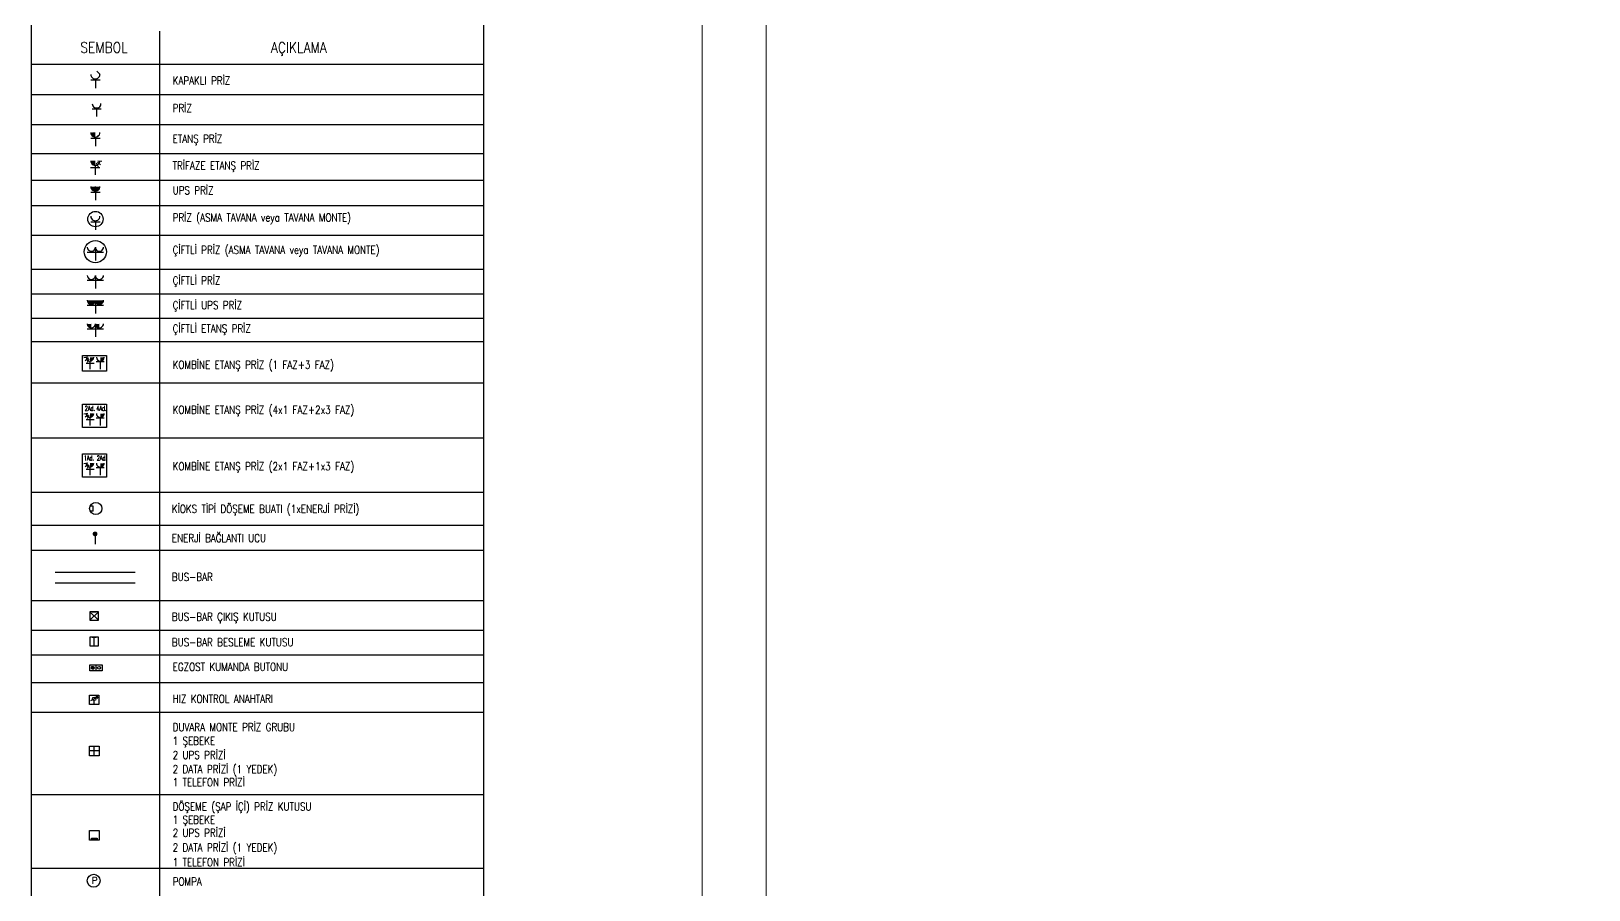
# Model space of a CAD drawing. Header units: metres. Extents: x -17822 to 152406, y -4219 to 19791.
# Drawn here: x -13194 to -5408, y 7490 to 11783 of the extents above; entities that cross this region are included whole.
import ezdxf
from ezdxf.enums import TextEntityAlignment as Align

# ---------------------------------------------------------------- set-up
doc = ezdxf.new("R2010")
doc.units = ezdxf.units.M
doc.header["$LTSCALE"] = 100
doc.header["$MEASUREMENT"] = 0
for name, color, linetype, lineweight in [('40A', 9, 'Continuous', 9), ('E-BUSBAR', 7, 'Continuous', 30), ('E-DATA BAGLATI UCU', 7, 'Continuous', 30), ('E-DUVARA MONTE PRİZ KUTUSU', 7, 'Continuous', 30), ('E-DÖŞEME (ŞAP İÇİ) PRİZ KUTUSU', 7, 'Continuous', 30), ('E-ETANŞ PRİZ', 7, 'Continuous', 30), ('E-KABLO', 7, 'Continuous', 30), ('E-KAPAKLI PRİZ', 7, 'Continuous', 30), ('E-KOMBİNE ETANŞ PRİZ (1 FAZ+3 FAZ)', 7, 'Continuous', 30), ('E-KOMBİNE ETANŞ PRİZ (1x1 FAZ+2x3 FAZ)', 7, 'Continuous', 30), ('E-KOMBİNE ETANŞ PRİZ (2x1 FAZ+4x3 FAZ)', 7, 'Continuous', 30), ('E-KUVVET', 7, 'Continuous', 30), ('E-MEKANIK', 3, 'Continuous', 30), ('E-POMPA', 7, 'Continuous', 30), ('E-PRİZ', 7, 'Continuous', 30), ('E-PRİZ (ASMA TAVANA MONTE)', 7, 'Continuous', 30), ('E-TRİFAZE ETANŞ PRİZ', 7, 'Continuous', 30), ('E-UPS PRİZ', 7, 'Continuous', 30), ('E-YAZI', 7, 'Continuous', 30), ('E-ÇİFTLİ ETANŞ PRİZ', 7, 'Continuous', 30), ('E-ÇİFTLİ PRİZ', 7, 'Continuous', 30), ('E-ÇİFTLİ PRİZ (ASMA TAVANA MONTE)', 7, 'Continuous', 30), ('E-ÇİFTLİ UPS PRİZ', 7, 'Continuous', 30)]:
    doc.layers.add(name, color=color, linetype=linetype, lineweight=lineweight)
doc.styles.add('E-YAZI', font='txttw.shx')

# ---------------------------------------------------------------- blocks, each defined once
blk = doc.blocks.new('10_DÖŞEME (ŞAP İÇİ) PRİZ KUTUSU')
at = {"layer": 'E-DÖŞEME (ŞAP İÇİ) PRİZ KUTUSU'}
blk.add_hatch(color=5, dxfattribs=at).paths.add_polyline_path([(0.73, 0.22), (0.73, 0.71), (-0.73, 0.71), (-0.73, 0.22)])
at = {"layer": 'E-DÖŞEME (ŞAP İÇİ) PRİZ KUTUSU', "color": 5}
for points in [[(1.22, 2.66), (1.22, 0.22), (-1.22, 0.22), (-1.22, 2.66)], [(0.73, 0.71), (0.73, 0.22), (-0.73, 0.22), (-0.73, 0.71)]]:
    blk.add_lwpolyline(points, close=True, dxfattribs=at)
blk = doc.blocks.new('10_DATA BAGLATI UCU 08')
at = {"layer": 'E-DATA BAGLATI UCU', "color": 4}
blk.add_line((0, 51), (0, 0), dxfattribs=at)
at = {"layer": 'E-DATA BAGLATI UCU', "color": 4, "const_width": 12}
blk.add_lwpolyline([(-6, 51, 1), (6, 51, 1)], format="xyb", close=True, dxfattribs=at)
blk = doc.blocks.new('10_DUVARA MONTE PRİZ KUTUSU')
at = {"layer": 'E-DUVARA MONTE PRİZ KUTUSU', "color": 4}
for p, q in [((24.5, 0), (-24.5, 0)), ((0, 24.5), (0, -24.5))]:
    blk.add_line(p, q, dxfattribs=at)
blk.add_lwpolyline([(-24.5, -24.5), (24.5, -24.5), (24.5, 24.5), (-24.5, 24.5)], close=True, dxfattribs=at)
blk = doc.blocks.new('KİOKS TİPİ ÇİNKÖ DÖKÜM BUAT ÇAP 130 150 mm')
at = {"layer": 'E-KUVVET', "color": 6}
for p, q in [((-8.9, 8), (-18.3, 8)), ((-8.9, -8.3), (-8.9, 8)), ((-8.9, -8.3), (-18.2, -8.3))]:
    blk.add_line(p, q, dxfattribs=at)
blk.add_circle((0, 0), 20, dxfattribs=at)
blk = doc.blocks.new('100_KOMBİNE ETANŞ PRİZ (1 FAZ+3 FAZ)')
at = {"layer": 'E-KOMBİNE ETANŞ PRİZ (1 FAZ+3 FAZ)', "color": 3}
for p, q in [((-2.09, 4.35), (-3.35, 4.16)), ((-1.92, 4.04), (-2.95, 3.24)), ((-1.75, 3.72), (-2.28, 2.68))]:
    blk.add_line(p, q, dxfattribs=at)
at = {"layer": 'E-KOMBİNE ETANŞ PRİZ (1 FAZ+3 FAZ)', "color": 4}
for p, q in [((-2.64, 2.5), (-0.14, 2.5)), ((-1.42, 3.18), (-1.42, 0.64)), ((3.04, 2.88), (0.54, 2.88)), ((1.81, 3.15), (1.81, 0.64))]:
    blk.add_line(p, q, dxfattribs=at)
at = {"layer": 'E-KOMBİNE ETANŞ PRİZ (1 FAZ+3 FAZ)', "color": 3}
blk.add_lwpolyline([(-3.78, 4.93), (3.78, 4.93), (3.78, 0), (-3.78, 0)], close=True, dxfattribs=at)
at = {"layer": 'E-KOMBİNE ETANŞ PRİZ (1 FAZ+3 FAZ)', "color": 4, "const_width": 1.2}
for points in [[(-1.43, 3.78, 0.414214), (-0.82, 4.37)], [(1.81, 3.73, 0.414214), (2.42, 4.32)]]:
    blk.add_lwpolyline(points, format="xyb", dxfattribs=at)
at = {"layer": 'E-KOMBİNE ETANŞ PRİZ (1 FAZ+3 FAZ)', "color": 4}
for centre in [(-1.42, 4.38), (1.82, 4.35)]:
    blk.add_arc(centre, 1.2, 179.2449, 359.2449, dxfattribs=at)
blk = doc.blocks.new('100_POMPA')
at = {"layer": 'E-POMPA', "color": 4}
blk.add_circle((0, 0), 1.8, dxfattribs=at)
at = {"layer": 'E-POMPA', "color": 3, "style": 'E-YAZI'}
blk.add_text('P', height=1.8, dxfattribs=at).set_placement((-0.53, -0.8))
blk = doc.blocks.new('E-KOMBİNE ETANŞ PRİZ (2x1 FAZ+4x3 FAZ)')
at = {"layer": 'E-KOMBİNE ETANŞ PRİZ (2x1 FAZ+4x3 FAZ)', "color": 3}
for p, q in [((-33.8, 69.6), (-53.6, 66.6)), ((-31.9, 63.7), (-47.2, 51.8)), ((-27.7, 60), (-36.5, 42.9))]:
    blk.add_line(p, q, dxfattribs=at)
at = {"layer": 'E-KOMBİNE ETANŞ PRİZ (2x1 FAZ+4x3 FAZ)', "color": 4}
for p, q in [((-42.2, 39.9), (-2.2, 39.9)), ((-22.8, 50.8), (-22.8, 10.2)), ((48.6, 46.1), (8.6, 46.1)), ((28.9, 50.3), (28.9, 10.2))]:
    blk.add_line(p, q, dxfattribs=at)
at = {"layer": 'E-KOMBİNE ETANŞ PRİZ (2x1 FAZ+4x3 FAZ)', "color": 3}
blk.add_lwpolyline([(-60.6, 116.2), (60.6, 116.2), (60.6, 0), (-60.6, 0)], close=True, dxfattribs=at)
at = {"layer": 'E-KOMBİNE ETANŞ PRİZ (2x1 FAZ+4x3 FAZ)', "color": 4, "const_width": 19.2}
for points in [[(-22.8, 60.4, 0.414214), (-13.1, 69.9)], [(28.9, 59.7, 0.414214), (38.7, 69.1)]]:
    blk.add_lwpolyline(points, format="xyb", dxfattribs=at)
at = {"layer": 'E-KOMBİNE ETANŞ PRİZ (2x1 FAZ+4x3 FAZ)', "color": 4}
for centre in [(-22.7, 70), (29.1, 69.5)]:
    blk.add_arc(centre, 19.2, 179.24487, 359.24487, dxfattribs=at)
at = {"layer": 'E-KOMBİNE ETANŞ PRİZ (2x1 FAZ+4x3 FAZ)', "color": 1, "style": 'E-YAZI', "width": 0.6}
for s, p in [('2Ad.', (-48.2, 83.6)), ('4Ad.', (9.2, 83.6))]:
    blk.add_text(s, height=24, dxfattribs=at).set_placement(p)
blk = doc.blocks.new('E-KOMBİNE ETANŞ PRİZ (1x1 FAZ+2x3 FAZ)')
at = {"layer": 'E-KOMBİNE ETANŞ PRİZ (1x1 FAZ+2x3 FAZ)', "color": 3}
for p, q in [((-33.8, 69.6), (-53.6, 66.6)), ((-31.9, 63.7), (-47.2, 51.8)), ((-27.7, 60), (-36.5, 42.9))]:
    blk.add_line(p, q, dxfattribs=at)
at = {"layer": 'E-KOMBİNE ETANŞ PRİZ (1x1 FAZ+2x3 FAZ)', "color": 4}
for p, q in [((-42.2, 39.9), (-2.2, 39.9)), ((-22.8, 50.8), (-22.8, 10.2)), ((48.6, 46.1), (8.6, 46.1)), ((28.9, 50.3), (28.9, 10.2))]:
    blk.add_line(p, q, dxfattribs=at)
at = {"layer": 'E-KOMBİNE ETANŞ PRİZ (1x1 FAZ+2x3 FAZ)', "color": 3}
blk.add_lwpolyline([(-60.6, 116.2), (60.6, 116.2), (60.6, 0), (-60.6, 0)], close=True, dxfattribs=at)
at = {"layer": 'E-KOMBİNE ETANŞ PRİZ (1x1 FAZ+2x3 FAZ)', "color": 4, "const_width": 19.2}
for points in [[(-22.8, 60.4, 0.414214), (-13.1, 69.9)], [(28.9, 59.7, 0.414214), (38.7, 69.1)]]:
    blk.add_lwpolyline(points, format="xyb", dxfattribs=at)
at = {"layer": 'E-KOMBİNE ETANŞ PRİZ (1x1 FAZ+2x3 FAZ)', "color": 4}
for centre in [(-22.7, 70), (29.1, 69.5)]:
    blk.add_arc(centre, 19.2, 179.24487, 359.24487, dxfattribs=at)
at = {"layer": 'E-KOMBİNE ETANŞ PRİZ (1x1 FAZ+2x3 FAZ)', "color": 1, "style": 'E-YAZI', "width": 0.6}
for s, p in [('1Ad.', (-53.3, 83.6)), ('2Ad.', (11.6, 83.6))]:
    blk.add_text(s, height=24, dxfattribs=at).set_placement(p)
blk = doc.blocks.new('BUTON')
at = {"layer": 'E-KABLO'}
h = blk.add_hatch(dxfattribs=at)
h.set_pattern_fill('ANSI31', color=3, scale=0.72)
h.set_pattern_definition([(45, (-42140.02699, -1158.77338), (-0.0636396103, 0.0636396103), [])])
edge = h.paths.add_edge_path()
edge.add_arc((-15.5, 19.5), 7.2, 0, 360)
at = {"layer": 'E-KABLO', "color": 4}
blk.add_line((0, 35.1), (0, 3.9), dxfattribs=at)
blk.add_lwpolyline([(-30.9, 3.9), (-30.9, 35.1), (30.9, 35.1), (30.9, 3.9)], close=True, dxfattribs=at)
at = {"layer": 'E-KABLO', "color": 3}
for centre in [(-15.5, 19.5), (15.5, 19.5)]:
    blk.add_circle(centre, 7.2, dxfattribs=at)
blk = doc.blocks.new('100_KAPAKLI PRİZ')
at = {"layer": 'E-KAPAKLI PRİZ', "color": 4}
for p, q in [((1.22, 3.6), (0.38, 4.44)), ((-1.22, 2.14), (1.28, 2.14)), ((0, 2.4), (0, 0))]:
    blk.add_line(p, q, dxfattribs=at)
blk.add_arc((0, 3.6), 1.2, 180.7551, 0.7551, dxfattribs=at)
blk = doc.blocks.new('100_ETANŞ PRİZ')
at = {"layer": 'E-ETANŞ PRİZ', "color": 4}
for p, q in [((-1.22, 2.14), (1.28, 2.14)), ((0, 2.4), (0, 0))]:
    blk.add_line(p, q, dxfattribs=at)
at = {"layer": 'E-ETANŞ PRİZ', "color": 4, "const_width": 1.2}
blk.add_lwpolyline([(0.01, 3, -0.414214), (-0.6, 3.59)], format="xyb", dxfattribs=at)
at = {"layer": 'E-ETANŞ PRİZ', "color": 4}
blk.add_arc((0, 3.6), 1.2, 180.7551, 0.7551, dxfattribs=at)
blk = doc.blocks.new('100_TRİFAZE ETANŞ PRİZ')
at = {"layer": 'E-TRİFAZE ETANŞ PRİZ', "color": 4}
for p, q in [((1.22, 1.86), (-1.29, 1.86)), ((0, 2.54), (0, 0))]:
    blk.add_line(p, q, dxfattribs=at)
at = {"layer": 'E-TRİFAZE ETANŞ PRİZ', "color": 3}
for p, q in [((0.21, 3.17), (0.72, 2.16)), ((0.54, 3.34), (1.39, 2.67)), ((0.64, 3.76), (1.7, 3.6))]:
    blk.add_line(p, q, dxfattribs=at)
at = {"layer": 'E-TRİFAZE ETANŞ PRİZ', "color": 4, "const_width": 1.2}
blk.add_lwpolyline([(0, 3.14, -0.414214), (-0.61, 3.73)], format="xyb", dxfattribs=at)
at = {"layer": 'E-TRİFAZE ETANŞ PRİZ', "color": 4}
blk.add_arc((-0.01, 3.74), 1.2, 180.7551, 0.7551, dxfattribs=at)
blk = doc.blocks.new('100_UPS PRİZ')
at = {"layer": 'E-UPS PRİZ', "color": 4}
for p, q in [((-1.22, 2.14), (1.28, 2.14)), ((0, 2.4), (0, 0))]:
    blk.add_line(p, q, dxfattribs=at)
at = {"layer": 'E-UPS PRİZ', "color": 4, "const_width": 1.2}
blk.add_lwpolyline([(-0.6, 3.58, 0.97398), (0.6, 3.58, 0.97398)], format="xyb", dxfattribs=at)
at = {"layer": 'E-UPS PRİZ', "color": 4}
blk.add_arc((0, 3.6), 1.2, 180.7551, 0.7551, dxfattribs=at)
blk = doc.blocks.new('100_PRİZ (ASMA TAVANA MONTE)')
at = {"layer": 'E-PRİZ (ASMA TAVANA MONTE)', "color": 4}
for p, q in [((-1.22, 2.14), (1.28, 2.14)), ((0, 2.4), (0, 0))]:
    blk.add_line(p, q, dxfattribs=at)
at = {"layer": 'E-PRİZ (ASMA TAVANA MONTE)', "color": 3}
blk.add_circle((0.02, 2.85), 2.01, dxfattribs=at)
at = {"layer": 'E-PRİZ (ASMA TAVANA MONTE)', "color": 4}
blk.add_arc((0, 3.6), 1.2, 180.7551, 0.7551, dxfattribs=at)
blk = doc.blocks.new('100_ÇİFTLİ PRİZ')
at = {"layer": 'E-ÇİFTLİ PRİZ', "color": 4}
for p, q in [((-2.4, 2.43), (2.4, 2.43)), ((0, 3.86), (0, 0))]:
    blk.add_line(p, q, dxfattribs=at)
for centre, start, end in [((-1.2, 3.87), 179.6083, 359.6083), ((1.2, 3.87), 180.3917, 0.3917)]:
    blk.add_arc(centre, 1.2, start, end, dxfattribs=at)
blk = doc.blocks.new('100_ÇİFTLİ UPS PRİZ')
at = {"layer": 'E-ÇİFTLİ UPS PRİZ', "color": 4}
for p, q in [((-2.4, 2.43), (2.4, 2.43)), ((0, 3.86), (0, 0))]:
    blk.add_line(p, q, dxfattribs=at)
at = {"layer": 'E-ÇİFTLİ UPS PRİZ', "color": 4, "const_width": 1.2}
for points in [[(-1.8, 3.85, 0.97398), (-0.6, 3.85, 0.97398)], [(0.6, 3.85, 0.97398), (1.8, 3.85, 0.97398)]]:
    blk.add_lwpolyline(points, format="xyb", dxfattribs=at)
at = {"layer": 'E-ÇİFTLİ UPS PRİZ', "color": 4}
for centre, start, end in [((-1.2, 3.87), 179.6083, 359.6083), ((1.2, 3.87), 180.3917, 0.3917)]:
    blk.add_arc(centre, 1.2, start, end, dxfattribs=at)
blk = doc.blocks.new('100_ÇİFTLİ ETANŞ PRİZ 1')
at = {"layer": 'E-ÇİFTLİ ETANŞ PRİZ', "color": 4}
for p, q in [((-2.4, 2.43), (2.4, 2.43)), ((0, 3.86), (0, 0))]:
    blk.add_line(p, q, dxfattribs=at)
at = {"layer": 'E-ÇİFTLİ ETANŞ PRİZ', "color": 4, "const_width": 1.2}
for points in [[(-1.8, 3.85, 0.406513), (-1.2, 3.27, 0.406513)], [(0.6, 3.85, 0.410502), (1.21, 3.27, 0.410502)]]:
    blk.add_lwpolyline(points, format="xyb", dxfattribs=at)
at = {"layer": 'E-ÇİFTLİ ETANŞ PRİZ', "color": 4}
for centre, start, end in [((-1.2, 3.87), 179.6083, 359.6083), ((1.2, 3.87), 180.3917, 0.3917)]:
    blk.add_arc(centre, 1.2, start, end, dxfattribs=at)
blk = doc.blocks.new('ÇİFTLİ PRİZ (ASMA TAVANA MONTE)')
at = {"layer": 'E-ÇİFTLİ PRİZ (ASMA TAVANA MONTE)', "color": 4}
for p, q in [((-38.4, 50.2), (38.4, 50.2)), ((0, 73.2), (0, 11.4))]:
    blk.add_line(p, q, dxfattribs=at)
at = {"layer": 'E-ÇİFTLİ PRİZ (ASMA TAVANA MONTE)', "color": 3}
blk.add_circle((0, 52.4), 52.4, dxfattribs=at)
at = {"layer": 'E-ÇİFTLİ PRİZ (ASMA TAVANA MONTE)', "color": 4}
for centre, start, end in [((-19.2, 73.4), 179.60828, 359.60828), ((19.2, 73.4), 180.39172, 0.39172)]:
    blk.add_arc(centre, 19.2, start, end, dxfattribs=at)
blk = doc.blocks.new('BESLEME KUTUSU')
at = {"layer": 'E-BUSBAR', "color": 5}
blk.add_line((-7.5, 30), (7.5, 30), dxfattribs=at)
blk.add_line((-7.5, 30), (7.5, 30), dxfattribs=at)
at = {"layer": 'E-BUSBAR'}
blk.add_line((0, 0), (0, 30), dxfattribs=at)
at = {"layer": 'E-BUSBAR', "color": 5}
blk.add_lwpolyline([(-15, 0), (15, 0), (15, 30), (-15, 30)], close=True, dxfattribs=at)
blk = doc.blocks.new('BUSBAR ÇIKIŞ')
at = {"layer": 'E-BUSBAR'}
for p, q in [((-15, 30), (15, 0)), ((-15, 0), (15, 30))]:
    blk.add_line(p, q, dxfattribs=at)
at = {"layer": 'E-BUSBAR', "color": 5}
blk.add_line((-7.5, 30), (7.5, 30), dxfattribs=at)
blk.add_line((-7.5, 30), (7.5, 30), dxfattribs=at)
blk.add_lwpolyline([(-15, 0), (15, 0), (15, 30), (-15, 30)], close=True, dxfattribs=at)
blk = doc.blocks.new('HIZ AYAR ANAHTARI')
at = {"layer": 'E-MEKANIK', "color": 7}
for p, q in [((-28, 56), (28, 56)), ((-28, 0), (-28, 56)), ((28, 0), (-28, 0)), ((28, 56), (28, 0))]:
    blk.add_line(p, q, dxfattribs=at)
at = {"layer": 'E-MEKANIK', "color": 4}
for p, q in [((22.2, 45.5), (-20.8, 22.8)), ((0, 4.9), (0, 23.2)), ((22.2, 45.5), (10.1, 45.9)), ((22.2, 45.5), (15.7, 35.3))]:
    blk.add_line(p, q, dxfattribs=at)
blk.add_circle((0, 33.8), 10.6, dxfattribs=at)
blk = doc.blocks.new('100_PRİZ')
at = {"layer": 'E-PRİZ', "color": 4}
for p, q in [((-1.22, 2.14), (1.28, 2.14)), ((0, 2.4), (0, 0))]:
    blk.add_line(p, q, dxfattribs=at)
blk.add_arc((0, 3.6), 1.2, 180.7551, 0.7551, dxfattribs=at)

msp = doc.modelspace()

# ---------------------------------------------------------------- linework, layer by layer
at = {"layer": '40A'}
for points in [[(18159.28, -4218.56), (-9840.72, -4218.56), (-9840.72, 12601.44), (18159.28, 12601.44)], [(-9520.72, 12281.44), (15999.52, 12281.44), (15999.52, -3898.56), (-9520.72, -3898.56)]]:
    msp.add_lwpolyline(points, close=True, dxfattribs=at)
at = {"layer": 'E-BUSBAR', "color": 3}
for p, q in [((-12673.52, 9076.27), (-13073.11, 9076.27)), ((-12673.52, 9076.27), (-13073.11, 9076.27)), ((-12673.52, 9023.47), (-13073.11, 9023.47)), ((-12673.52, 9023.47), (-13073.11, 9023.47))]:
    msp.add_line(p, q, dxfattribs=at)
at = {"layer": 'E-YAZI', "color": 4}
for p, q in [((-13193.9, 11991.02), (-13193.9, 3392.81)), ((-10932.9, 11991.02), (-10932.9, 3392.81)), ((-13193.9, 11618.04), (-10932.9, 11618.04))]:
    msp.add_line(p, q, dxfattribs=at)
at = {"layer": 'E-YAZI', "color": 7}
for p, q in [((-12552.34, 11783.07), (-12552.34, 3392.81)), ((-13193.9, 11466.09), (-10932.9, 11466.09)), ((-13193.9, 11316.86), (-10932.9, 11316.86)), ((-13193.9, 11171.65), (-10932.9, 11171.65)), ((-10932.9, 11035.89), (-13193.9, 11035.89)), ((-10932.9, 10909.67), (-13193.9, 10909.67)), ((-13193.9, 10762.52), (-10932.9, 10762.52)), ((-13193.9, 10593.29), (-10932.9, 10593.29)), ((-10932.9, 10468.01), (-13193.9, 10468.01)), ((-10932.9, 10347.01), (-13193.9, 10347.01)), ((-10932.9, 10230.04), (-13193.9, 10230.04)), ((-10932.9, 10023.93), (-13193.9, 10023.93)), ((-10932.9, 9747.94), (-13193.9, 9747.94)), ((-10932.9, 9477.1), (-13193.9, 9477.1)), ((-10932.9, 9477.1), (-13193.9, 9477.1)), ((-10932.9, 9311.76), (-13193.9, 9311.76)), ((-10932.9, 9186.18), (-13193.9, 9186.18)), ((-10932.9, 9186.18), (-13193.9, 9186.18)), ((-10932.9, 8934.48), (-13193.9, 8934.48)), ((-10932.9, 8787.52), (-13193.9, 8787.52)), ((-10932.9, 8663.14), (-13193.9, 8663.14)), ((-10932.9, 8525.84), (-13193.9, 8525.84)), ((-10932.9, 8375.93), (-13193.9, 8375.93)), ((-10932.9, 7965.48), (-13193.9, 7965.48)), ((-10932.9, 7597.09), (-13193.9, 7597.09))]:
    msp.add_line(p, q, dxfattribs=at)

# ---------------------------------------------------------------- block references
at = {"layer": 'E-BUSBAR', "color": 1, "xscale": 1.408, "yscale": 1.408, "zscale": 1.408}
msp.add_blockref('BESLEME KUTUSU', (-12878.94, 8710.51), dxfattribs=at)
at = {"layer": 'E-DATA BAGLATI UCU', "color": 3}
msp.add_blockref('10_DATA BAGLATI UCU 08', (-12874.4, 9218.52), dxfattribs=at)
at = {"layer": 'E-DUVARA MONTE PRİZ KUTUSU', "color": 3, "xscale": -1, "rotation": 180}
msp.add_blockref('10_DUVARA MONTE PRİZ KUTUSU', (-12878.18, 8184.73), dxfattribs=at)
at = {"layer": 'E-DÖŞEME (ŞAP İÇİ) PRİZ KUTUSU', "xscale": 20, "yscale": 20, "zscale": 20}
msp.add_blockref('10_DÖŞEME (ŞAP İÇİ) PRİZ KUTUSU', (-12878.18, 7734.26), dxfattribs=at)
at = {"layer": 'E-ETANŞ PRİZ', "xscale": 19.008, "yscale": 19.008, "zscale": 19.008}
msp.add_blockref('100_ETANŞ PRİZ', (-12872.93, 11208.43), dxfattribs=at)
at = {"layer": 'E-KABLO', "color": 6}
for name, p, xscale, yscale, zscale in [('BUSBAR ÇIKIŞ', (-12878.94, 8838.48), 1.408, 1.408, 1.408), ('HIZ AYAR ANAHTARI', (-12878.94, 8416.51), 0.8448000000000001, 0.8448000000000001, 0.8448000000000001)]:
    msp.add_blockref(name, p, dxfattribs=dict(at, xscale=xscale, yscale=yscale, zscale=zscale))
msp.add_blockref('BUTON', (-12870.24, 8580.66), dxfattribs=at)
at = {"layer": 'E-KAPAKLI PRİZ', "xscale": 19.008, "yscale": 19.008, "zscale": 19.008}
msp.add_blockref('100_KAPAKLI PRİZ', (-12872.93, 11498.85), dxfattribs=at)
at = {"layer": 'E-KOMBİNE ETANŞ PRİZ (1 FAZ+3 FAZ)', "xscale": 16, "yscale": 16, "zscale": 16}
msp.add_blockref('100_KOMBİNE ETANŞ PRİZ (1 FAZ+3 FAZ)', (-12877.29, 10083.24), dxfattribs=at)
at = {"layer": 'E-KOMBİNE ETANŞ PRİZ (1x1 FAZ+2x3 FAZ)', "color": 3}
msp.add_blockref('E-KOMBİNE ETANŞ PRİZ (1x1 FAZ+2x3 FAZ)', (-12877.29, 9553.6), dxfattribs=at)
at = {"layer": 'E-KOMBİNE ETANŞ PRİZ (2x1 FAZ+4x3 FAZ)', "color": 3}
msp.add_blockref('E-KOMBİNE ETANŞ PRİZ (2x1 FAZ+4x3 FAZ)', (-12877.29, 9801.96), dxfattribs=at)
at = {"layer": 'E-KUVVET', "xscale": 1.53, "yscale": 1.53, "zscale": 1.53}
msp.add_blockref('KİOKS TİPİ ÇİNKÖ DÖKÜM BUAT ÇAP 130 150 mm', (-12871.1, 9396.81), dxfattribs=at)
at = {"layer": 'E-POMPA', "xscale": 18, "yscale": 18, "zscale": 18}
msp.add_blockref('100_POMPA', (-12881.34, 7535.33), dxfattribs=at)
at = {"layer": 'E-PRİZ', "xscale": 18, "yscale": 18, "zscale": 18}
msp.add_blockref('100_PRİZ', (-12866.79, 11356.01), dxfattribs=at)
at = {"layer": 'E-PRİZ (ASMA TAVANA MONTE)', "xscale": 19.008, "yscale": 19.008, "zscale": 19.008}
msp.add_blockref('100_PRİZ (ASMA TAVANA MONTE)', (-12872.93, 10789.8), dxfattribs=at)
at = {"layer": 'E-TRİFAZE ETANŞ PRİZ', "xscale": 19.008, "yscale": 19.008, "zscale": 19.008}
msp.add_blockref('100_TRİFAZE ETANŞ PRİZ', (-12873.11, 11064.3), dxfattribs=at)
at = {"layer": 'E-UPS PRİZ', "xscale": 19.008, "yscale": 19.008, "zscale": 19.008}
msp.add_blockref('100_UPS PRİZ', (-12872.93, 10938.35), dxfattribs=at)
at = {"layer": 'E-ÇİFTLİ ETANŞ PRİZ', "xscale": 16.896, "yscale": 16.896, "zscale": 16.896}
msp.add_blockref('100_ÇİFTLİ ETANŞ PRİZ 1', (-12872.93, 10254.67), dxfattribs=at)
at = {"layer": 'E-ÇİFTLİ PRİZ', "xscale": 16.896, "yscale": 16.896, "zscale": 16.896}
msp.add_blockref('100_ÇİFTLİ PRİZ', (-12872.93, 10496.69), dxfattribs=at)
at = {"layer": 'E-ÇİFTLİ PRİZ (ASMA TAVANA MONTE)', "color": 3, "xscale": 1.056, "yscale": 1.056, "zscale": 1.056}
msp.add_blockref('ÇİFTLİ PRİZ (ASMA TAVANA MONTE)', (-12872.93, 10625.31), dxfattribs=at)
at = {"layer": 'E-ÇİFTLİ UPS PRİZ', "xscale": 16.896, "yscale": 16.896, "zscale": 16.896}
msp.add_blockref('100_ÇİFTLİ UPS PRİZ', (-12872.93, 10372.03), dxfattribs=at)

# ---------------------------------------------------------------- texts
at = {"layer": 'E-YAZI', "color": 4, "style": 'E-YAZI', "width": 0.85}
for s, p in [('SEMBOL', (-12829.69, 11701.35)), ('AÇIKLAMA', (-11855.97, 11701.35))]:
    msp.add_text(s, height=52.8, dxfattribs=at).set_placement(p, align=Align.MIDDLE_CENTER)
at = {"layer": 'E-YAZI', "color": 3, "style": 'E-YAZI', "width": 0.8}
for s, p in [('KAPAKLI PRİZ', (-12486.62, 11515.91)), ('PRİZ', (-12486.62, 11378.73)), ('ETANŞ PRİZ', (-12486.62, 11225.49)), ('TRİFAZE ETANŞ PRİZ', (-12486.62, 11091.08)), ('UPS PRİZ', (-12486.62, 10967.3)), ('PRİZ (ASMA TAVANA veya TAVANA MONTE)', (-12486.62, 10831.42)), ('ÇİFTLİ PRİZ (ASMA TAVANA veya TAVANA MONTE)', (-12486.62, 10669.42)), ('ÇİFTLİ PRİZ', (-12486.62, 10516.54)), ('ÇİFTLİ UPS PRİZ', (-12486.62, 10393.2)), ('ÇİFTLİ ETANŞ PRİZ', (-12486.62, 10276.22)), ('KOMBİNE ETANŞ PRİZ (1 FAZ+3 FAZ)', (-12486.62, 10095.56)), ('KOMBİNE ETANŞ PRİZ (4x1 FAZ+2x3 FAZ)', (-12486.62, 9870.37)), ('KOMBİNE ETANŞ PRİZ (2x1 FAZ+1x3 FAZ)', (-12486.62, 9587.52)), ('KİOKS TİPİ DÖŞEME BUATI (1xENERJİ PRİZİ)', (-12490.4, 9374.59)), ('ENERJİ BAĞLANTI UCU', (-12490.4, 9228.65)), ('BUS-BAR', (-12490.4, 9034.37)), ('BUS-BAR ÇIKIŞ KUTUSU', (-12490.4, 8835.22)), ('BUS-BAR BESLEME KUTUSU', (-12490.4, 8707.9)), ('EGZOST KUMANDA BUTONU', (-12486.62, 8584.83)), ('HIZ KONTROL ANAHTARI', (-12486.62, 8425.1)), ('DUVARA MONTE PRİZ GRUBU', (-12486.62, 8283.36)), ('1 ŞEBEKE', (-12486.62, 8215.1)), ('2 UPS PRİZİ', (-12486.62, 8144.16)), ('2 DATA PRİZİ (1 YEDEK)', (-12486.62, 8073.23)), ('1 TELEFON PRİZİ', (-12486.62, 8007.63)), ('DÖŞEME (ŞAP İÇİ) PRİZ KUTUSU', (-12486.62, 7886.37)), ('2 UPS PRİZİ', (-12486.62, 7755.17)), ('1 ŞEBEKE', (-12486.62, 7820.77)), ('2 DATA PRİZİ (1 YEDEK)', (-12486.62, 7681.57)), ('1 TELEFON PRİZİ', (-12486.62, 7607.97)), ('POMPA', (-12486.36, 7511.35))]:
    msp.add_text(s, height=40, dxfattribs=at).set_placement(p)

doc.saveas('drawing.dxf')
